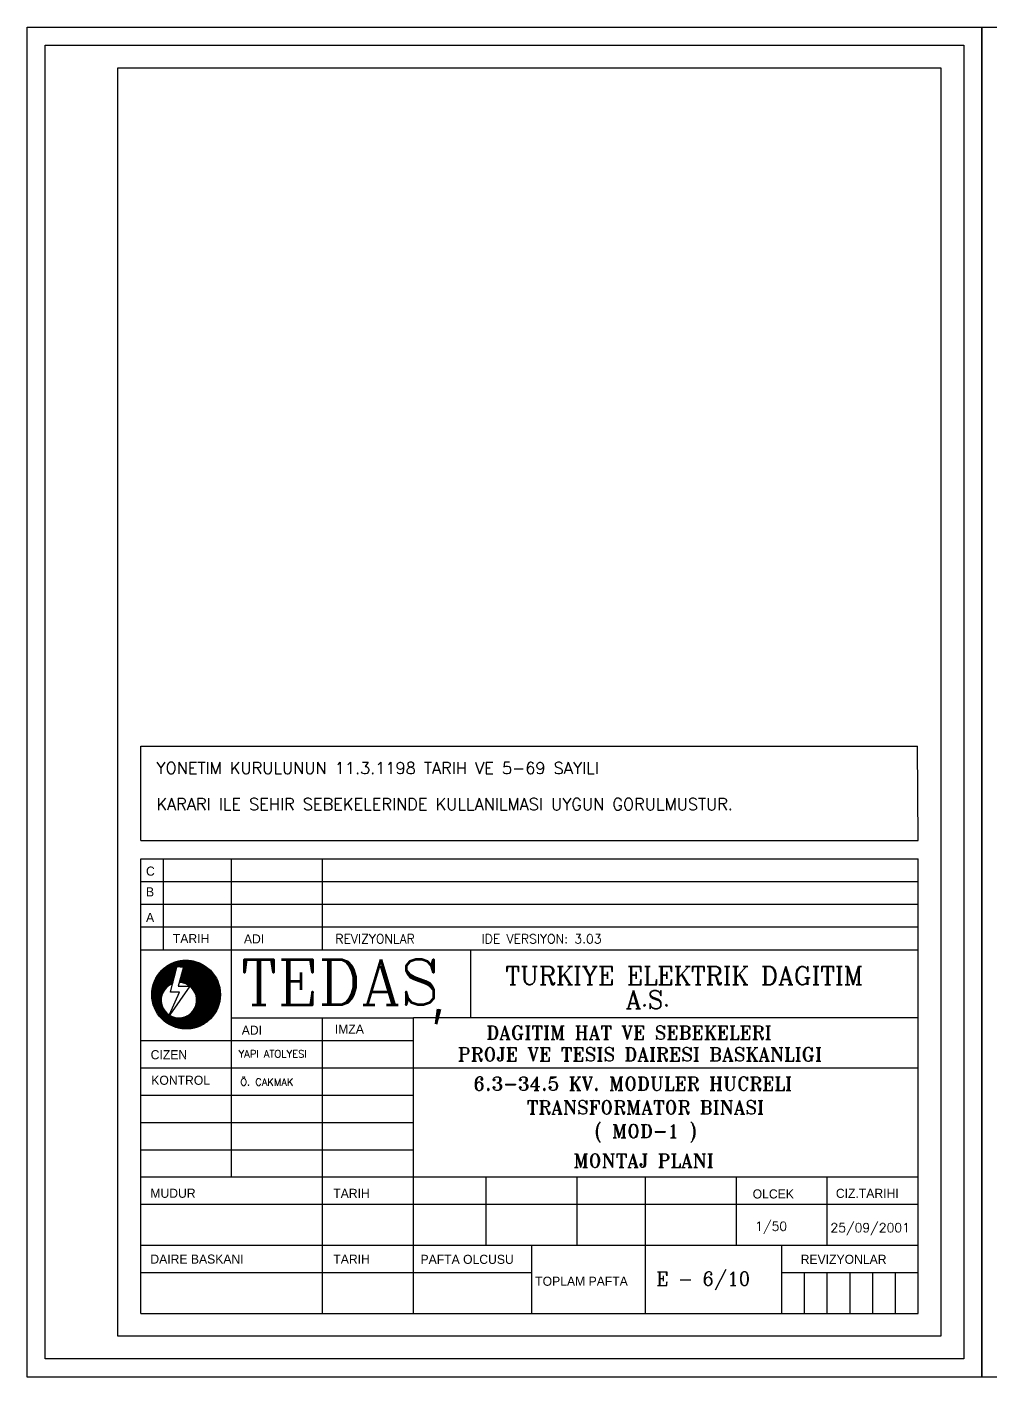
# Model space of a CAD drawing. Extents: x -6739 to -1489, y 5296 to 6781.
# Drawn here: x -6739 to -5679, y 5296 to 6781 of the extents above; entities that cross this region are included whole.
import ezdxf

# ---------------------------------------------------------------- set-up
doc = ezdxf.new("R2010")
doc.units = 0
doc.layers.get('0').update_dxf_attribs({"linetype": 'CONTINUOUS'})
doc.layers.add('CERC', color=1, linetype='CONTINUOUS')
doc.styles.add('ROMANC', font='romanc')
doc.styles.add('ROMANS', font='romans')
doc.styles.add('ROMANT', font='romant')

msp = doc.modelspace()

# ---------------------------------------------------------------- hatches: boundary and pattern name
at = {"linetype": 'Continuous'}
h = msp.add_hatch(dxfattribs=at)
h.set_pattern_fill('ANSI31', color=256, style=0)
h.set_pattern_definition([(45, (-6739.442130811056, 5321.015460844207), (-0.08838834764831843, 0.08838834764831845), [])])
edge = h.paths.add_edge_path()
edge.add_ellipse((-6564.507204445757, 5716.660004968276), major_axis=(-26.74325387437819, 26.74325387437819), ratio=0.9999999999999876, start_angle=0, end_angle=360)
edge = h.paths.add_edge_path(flags=16)
edge.add_ellipse((-6572.419936772092, 5710.509810052109), major_axis=(-13.79748266988664, 13.79748266988664), ratio=0.9999999999999943, start_angle=-24.236210646768484, end_angle=313.7224781381549, ccw=False)
edge.add_line((-6579.337462792177, 5728.755052988642), (-6574.611546499194, 5747.449185682533))
edge.add_line((-6574.611546499194, 5747.449185682533), (-6567.476073242347, 5746.85496271593))
edge.add_line((-6567.476073242347, 5746.85496271593), (-6571.984901392581, 5730.017546985701))

# ---------------------------------------------------------------- linework, layer by layer
at = {"color": 5}
for p, q in [((-6614.44213081106, 5990.024658658542), (-5760.298076340629, 5990.024658658542)), ((-6614.44213081106, 5886.015460844206), (-6614.44213081106, 5990.024658658542)), ((-5759.442130811054, 5886.015460844206), (-5760.298076340629, 5990.024658658542)), ((-6614.44213081106, 5886.015460844206), (-5759.442130811054, 5886.015460844206)), ((-6614.44213081106, 5366.015460844206), (-6614.44213081106, 5866.015460844206)), ((-6614.44213081106, 5866.015460844206), (-5759.442130811054, 5866.015460844206)), ((-5759.44213081106, 5366.015460844206), (-5759.442130811056, 5866.015460844206)), ((-6614.442130811056, 5366.015460844206), (-6614.442130811056, 5862.821463513876)), ((-6614.44213081106, 5766.015460844206), (-5759.44213081106, 5766.015460844206)), ((-6251.851241984403, 5766.269402218692), (-6251.851241984403, 5691.102745386557)), ((-6581.747022106034, 5719.223648123527), (-6574.611546499194, 5747.449185682533)), ((-6574.611546499194, 5747.449185682533), (-6567.476073242347, 5746.85496271593)), ((-6567.476073242347, 5746.85496271593), (-6573.124990060269, 5725.760088899573)), ((-6582.638955969391, 5694.860553919149), (-6571.935742559135, 5719.223648123527)), ((-6560.340597635508, 5725.760088899573), (-6582.341644681606, 5694.266332646344)), ((-6571.935742559135, 5719.223648123527), (-6581.747022106034, 5719.223648123527)), ((-6573.124990060269, 5725.760088899573), (-6560.340597635508, 5725.760088899573)), ((-6314.44213081106, 5366.015460844206), (-6314.44213081106, 5691.320780847524)), ((-6314.44213081106, 5691.320780847524), (-5759.44213081106, 5691.320780847524)), ((-6614.44213081106, 5666.015460844206), (-6314.44213081106, 5666.015460844204)), ((-6314.44213081106, 5636.015460844206), (-5759.442130811056, 5636.015460844203)), ((-6614.44213081106, 5516.015460844206), (-5759.44213081106, 5516.015460844206)), ((-6614.44213081106, 5441.015460844206), (-5759.44213081106, 5441.015460844206)), ((-6614.44213081106, 5366.015460844206), (-5759.44213081106, 5366.015460844206))]:
    msp.add_line(p, q, dxfattribs=at)
at = {"color": 2}
for p, q in [((-6589.44213081106, 5766.015460844206), (-6589.44213081106, 5866.015460844206)), ((-6514.44213081106, 5516.015460844206), (-6514.44213081106, 5866.015460844206)), ((-6414.44213081106, 5766.015460844206), (-6414.44213081106, 5866.015460844206)), ((-6614.44213081106, 5841.015460844206), (-5759.44213081106, 5841.015460844206)), ((-6614.44213081106, 5816.015460844206), (-5759.44213081106, 5816.015460844206)), ((-6614.44213081106, 5791.015460844206), (-5759.44213081106, 5791.015460844206)), ((-6514.44213081106, 5691.015460844206), (-6314.44213081106, 5691.015460844206)), ((-6414.44213081106, 5366.015460844206), (-6414.44213081106, 5691.015460844206)), ((-6614.44213081106, 5636.015460844206), (-6314.44213081106, 5636.015460844206)), ((-6614.44213081106, 5606.015460844206), (-6314.44213081106, 5606.015460844206)), ((-6614.44213081106, 5576.015460844206), (-6314.44213081106, 5576.015460844206)), ((-6614.44213081106, 5546.015460844206), (-6314.44213081106, 5546.015460844206)), ((-6234.44213081106, 5441.015460844206), (-6234.44213081106, 5516.015460844206)), ((-6134.44213081106, 5441.015460844206), (-6134.44213081106, 5516.015460844206)), ((-6059.44213081106, 5441.015460844206), (-6059.44213081106, 5516.015460844206)), ((-5959.44213081106, 5441.015460844206), (-5959.44213081106, 5516.015460844206)), ((-5859.44213081106, 5441.015460844206), (-5859.44213081106, 5516.015460844206)), ((-6614.44213081106, 5486.015460844206), (-5759.44213081106, 5486.015460844206)), ((-6184.44213081106, 5366.015460844206), (-6184.44213081106, 5441.015460844206)), ((-6059.44213081106, 5366.015460844206), (-6059.44213081106, 5441.015460844206)), ((-5909.44213081106, 5366.015460844206), (-5909.44213081106, 5441.015460844206)), ((-6614.44213081106, 5411.015460844206), (-6184.44213081106, 5411.015460844206)), ((-5909.44213081106, 5411.015460844206), (-5759.44213081106, 5411.015460844206)), ((-5884.44213081106, 5366.015460844206), (-5884.44213081106, 5411.015460844206)), ((-5859.44213081106, 5366.015460844206), (-5859.44213081106, 5411.015460844206)), ((-5834.44213081106, 5366.015460844206), (-5834.44213081106, 5411.015460844206)), ((-5809.44213081106, 5366.015460844206), (-5809.44213081106, 5411.015460844206)), ((-5784.44213081106, 5366.015460844206), (-5784.44213081106, 5411.015460844206))]:
    msp.add_line(p, q, dxfattribs=at)
at = {"color": 5}
for centre, major_axis, ratio, start_param, end_param in [((-6564.507204445757, 5716.660004968276), (-26.74325387437818, 26.74325387437818), 0.9999999999999878, 3.926990816987248, 10.21017612416683), ((-6572.419936772092, 5710.509810052109), (-13.79748266988664, 13.79748266988664), 0.9999999999999942, -0.4230016739930147, 5.475490181026733)]:
    msp.add_ellipse(centre, major_axis=major_axis, ratio=ratio, start_param=start_param, end_param=end_param, dxfattribs=at)
at = {"layer": 'CERC', "color": 5}
for points in [[(-5689.442130811055, 5296.015460844205), (-6739.442130811056, 5296.015460844205), (-6739.442130811056, 6781.015460844195), (-5689.442130811052, 6781.015460844195)], [(-4639.442130811055, 5296.015460844205), (-5689.442130811055, 5296.015460844205), (-5689.442130811055, 6781.015460844196), (-4639.442130811054, 6781.015460844196)]]:
    msp.add_lwpolyline(points, close=True, dxfattribs=at)
at = {"layer": 'CERC'}
msp.add_lwpolyline([(-5709.442130811055, 5316.015460844207), (-6719.442130811056, 5316.015460844207), (-6719.442130811056, 6761.015460844195), (-5709.442130811051, 6761.015460844195)], close=True, dxfattribs=at)
at = {"layer": 'CERC', "color": 2}
msp.add_lwpolyline([(-6639.442130811056, 5341.015460844207), (-6639.442130811056, 6736.015460844195), (-5734.442130811055, 6736.015460844195), (-5734.442130811055, 5341.015460844207)], close=True, dxfattribs=at)

# ---------------------------------------------------------------- texts
at = {"color": 3}
for s, height, style, p in [('YONETIM KURULUNUN 11.3.1198 TARIH VE 5-69 SAYILI ', 12.99999999999995, 'ROMANS', (-6597.182574498811, 5959.369602685702)), ('KARARI ILE SEHIR SEBEKELERINDE KULLANILMASI UYGUN GORULMUSTUR.', 12.99999999999995, 'ROMANS', (-6597.182574498811, 5919.640837087511)), ('REVIZYONLAR', 9.999999999999964, 'ROMANS', (-6400.422033902663, 5772.96157708863)), ('IDE VERSIYON: 3.03', 9.999999999999964, 'ROMANS', (-6239.617729421769, 5772.96157708863)), ('DAGITIM HAT VE SEBEKELERI', 14.99999999999999, 'ROMANT', (-6234.432949263262, 5667.420226790728)), ('PROJE VE TESIS DAIRESI BASKANLIGI', 14.99999999999999, 'ROMANT', (-6265.768936377879, 5643.525230462757)), ('6.3-34.5 KV. MODULER HUCRELI', 14.99999999999999, 'ROMANT', (-6248.672726513078, 5611.128364054721)), ('TRANSFORMATOR BINASI', 14.99999999999999, 'ROMANT', (-6190.03285915762, 5585.168603183843)), ('( MOD-1 )', 14.99999999999999, 'ROMANT', (-6115.557252416807, 5558.942711170163)), ('MONTAJ PLANI', 14.99999999999999, 'ROMANT', (-6138.587320793684, 5526.551770010701))]:
    msp.add_text(s, height=height, dxfattribs=dict(at, style=style)).set_placement(p)
for s, height, p in [('C', 9.999999999999964, (-6608.580787572429, 5847.487929636685)), ('B', 9.999999999999964, (-6608.580787572429, 5824.644345857814)), ('A', 9.999999999999964, (-6608.580787572429, 5796.529164258773)), ('TARIH', 9.999999999999964, (-6579.074233202666, 5773.299853768822)), ('ADI', 9.999999999999964, (-6500.933329835641, 5772.892697137315)), ('ADI', 10.00000000000001, (-6503.328899862545, 5672.502768075563)), ('IMZA', 10.00000000000001, (-6400.938394773648, 5673.757912349469)), ('CIZEN', 10.00000000000001, (-6603.463391408588, 5645.537689913595)), ('KONTROL', 10.00000000000001, (-6602.803239372237, 5617.422508314554)), ('MUDUR', 10.00000000000001, (-6603.808029137495, 5493.161346789238)), ('TARIH', 10.00000000000001, (-6402.666527796357, 5493.035831345573)), ('OLCEK', 10.00000000000001, (-5941.49928671793, 5492.386829288196)), ('CIZ.TARIHI', 10.00000000000001, (-5849.998946114165, 5493.035829651773)), ('DAIRE BASKANI', 9.999999999999964, (-6603.808029137495, 5420.73965057484)), ('TARIH', 9.999999999999964, (-6402.598570796292, 5420.73965057484)), ('PAFTA OLCUSU', 9.999999999999964, (-6306.735255497604, 5420.445764928045)), ('REVIZYONLAR', 9.999999999999964, (-5888.683410826272, 5420.488623075096)), ('TOPLAM PAFTA', 9.999999999999964, (-6180.607932019377, 5396.357332648859))]:
    msp.add_text(s, height=height, dxfattribs=at).set_placement(p)
at = {"color": 7, "style": 'ROMANC'}
for s, height, p in [('TEDAS', 49.99999999999996, (-6504.737274921683, 5705.358493911466)), ("'", 50, (-6296.170800978112, 5650.784328164329))]:
    msp.add_text(s, height=height, dxfattribs=at).set_placement(p)
at = {"color": 5, "style": 'ROMANC'}
for s, p in [('TURKIYE ELEKTRIK DAGITIM', (-6213.461835996966, 5727.506978491063)), ('            A.S.', (-6259.83937927953, 5701.065504786016))]:
    msp.add_text(s, height=20.00000000000002, dxfattribs=at).set_placement(p)
at = {"color": 2, "style": 'ROMANS'}
for s, height, p in [('YAPI ATOLYESI', 8.000000000000007, (-6506.844476415753, 5647.449986476042)), ('Ö. CAKMAK', 8.000000000000007, (-6505.007636103185, 5616.469412444462)), ('1/50', 10.00000000000001, (-5938.728980278605, 5456.876440047887)), ('25/09/2001', 10.00000000000001, (-5855.985435168564, 5455.22850582748))]:
    msp.add_text(s, height=height, dxfattribs=at).set_placement(p)
at = {"color": 4, "style": 'ROMANC'}
msp.add_text('E - 6/10', height=15.00000000000004, dxfattribs=at).set_placement((-6047.579234677976, 5396.56295170408))

doc.saveas('drawing.dxf')
